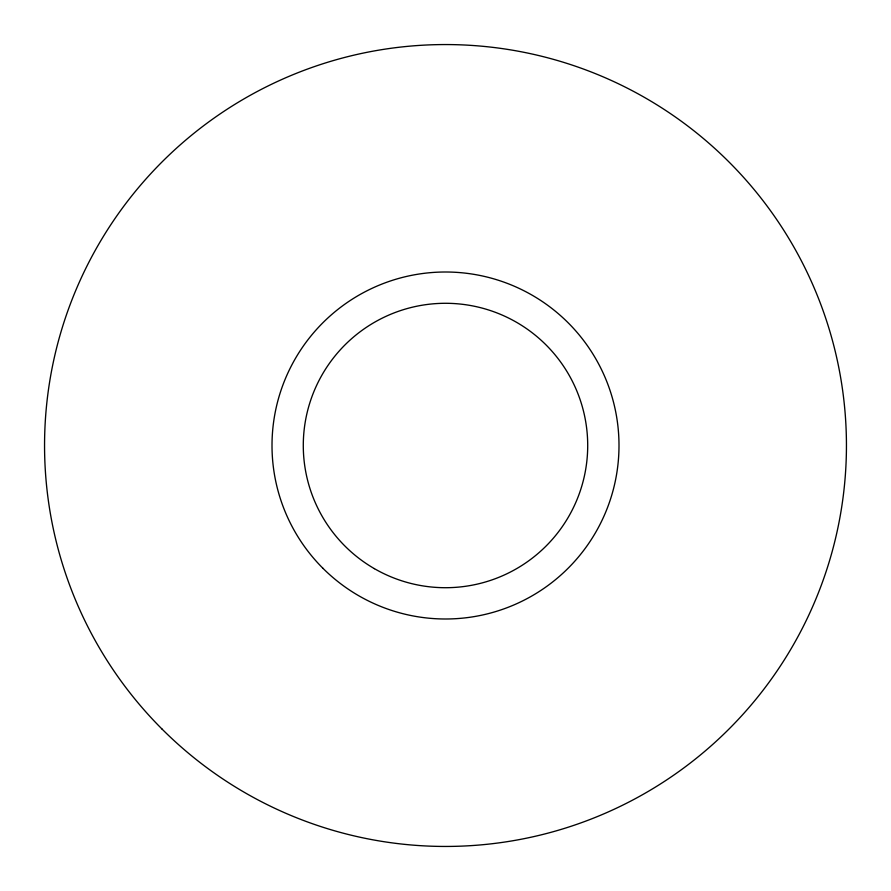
<?xml version="1.0" encoding="UTF-8"?>
<svg xmlns="http://www.w3.org/2000/svg" width="891" height="891" viewBox="0 0 891 891"><rect width="100%" height="100%" fill="white"/><g stroke="black" fill="none" stroke-linecap="round" stroke-linejoin="round"><path stroke-width="1.34" d="M161.984 729.016A400.95 400.95 0 0 0 832.784 549.268A400.95 400.95 0 0 0 341.732 58.216A400.95 400.95 0 0 0 161.984 729.016M374.398 568.658A142.204 142.204 0 0 0 587.704 445.5A142.204 142.204 0 0 0 374.398 322.342A142.204 142.204 0 0 0 374.398 568.658M322.82 568.18A173.5 173.5 0 0 0 613.086 490.406A173.5 173.5 0 0 0 400.594 277.914A173.5 173.5 0 0 0 322.82 568.18"/></g></svg>
